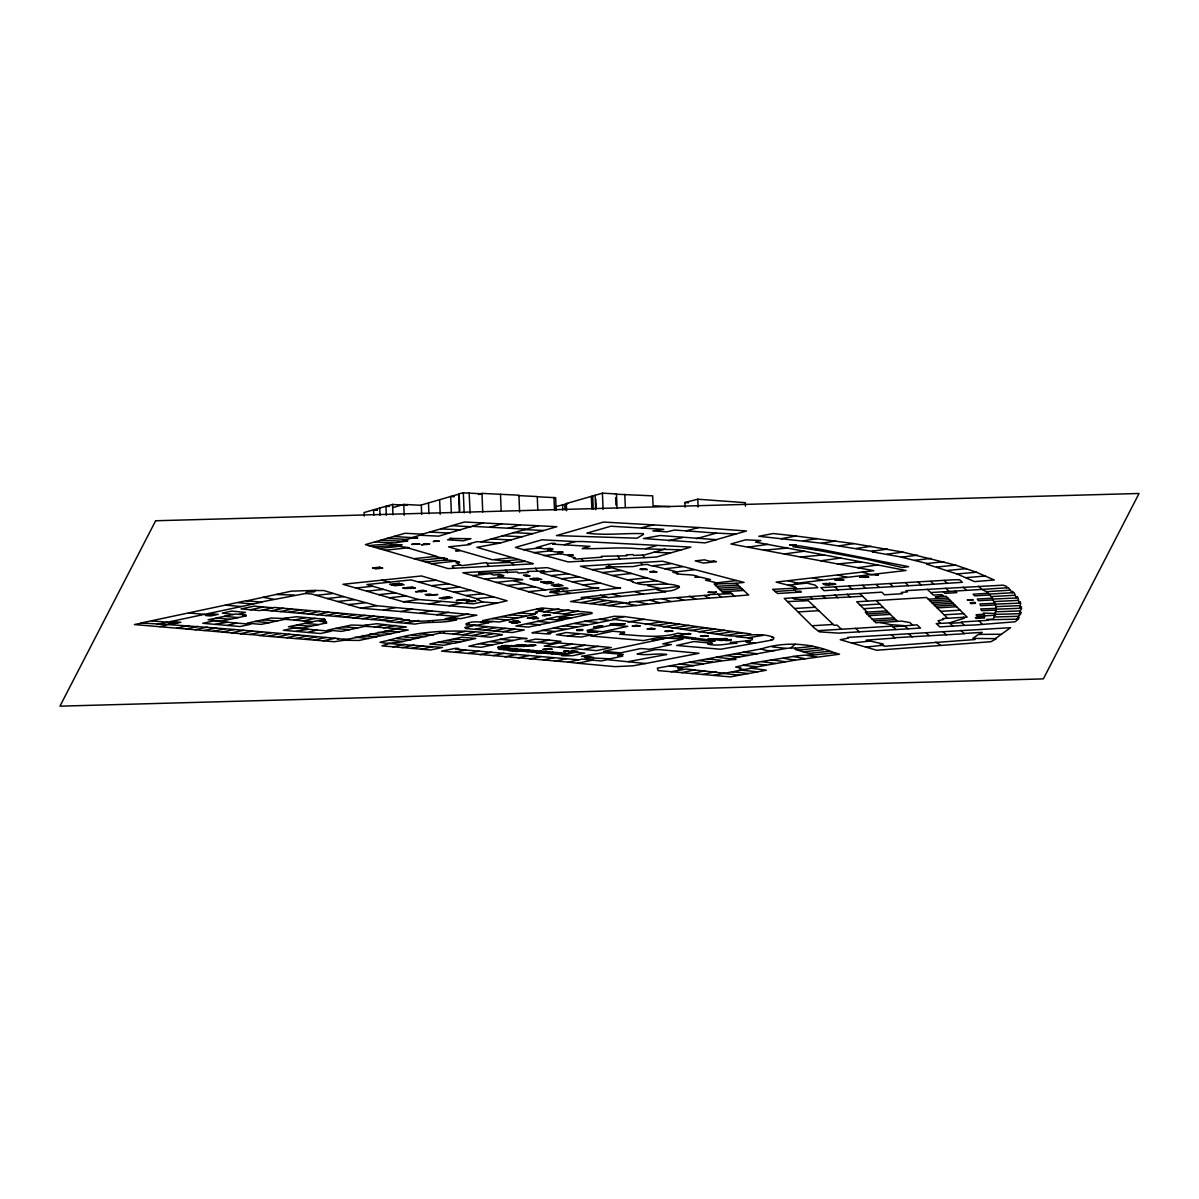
<?xml version="1.0" encoding="UTF-8"?>
<svg xmlns="http://www.w3.org/2000/svg" width="1199" height="1199" viewBox="0 0 1199 1199"><rect width="100%" height="100%" fill="white"/><g stroke="black" fill="none" stroke-linecap="round" stroke-linejoin="round"><path stroke-width="1.5" d="M892.88 626.822L916.98 624.829L920.517 628.066L838.491 633.102L819.412 631.873L813.776 627.572L784.266 598.406L881.775 592.156L884.502 594.809L902.577 593.7L901.228 592.426L907.298 591.946L906.009 590.672L927.337 589.383L930.739 592.561L981.906 589.413L986.492 591.677L991.198 596.577L995.275 604.116L1020.754 603.112L1019.854 607.024L1021.608 607.024L1019.809 608.283L996.129 609.212L993.431 619.044L986.762 619.463L987.751 620.363L961.208 622.011L964.386 625.368L975.132 624.979L1015.073 621.801L1018.401 619.134L987.122 619.808M1018.865 603.022L1020.289 601.748L1018.61 601.748L1018.266 597.881L992.817 599.08M978.579 586.221L981.906 589.413L1006.59 587.81L1006.785 586.476L1003.143 585.157L927.337 589.383M1019.809 608.283L1021.608 608.388L1019.495 612.314L1021.218 612.329L1018.985 613.693L995.425 614.383M734.747 596.547L731.84 593.64L708.654 594.629L709.358 595.049L652.87 599.47L653.935 599.755L629.16 602.273L630.089 602.527L626.208 603.547L636.504 605.495L683.64 600.204L748.641 594.974L736.036 583.284L714.154 584.063L717.422 583.688L714.664 583.074L736.8 580.556L744.069 582.384L736.036 583.284M482.777 601.898L476.842 599.425L478.716 599.23L411.077 579.896L366.879 584.572L418.421 599.5L473.32 603.861L482.777 601.898L496.821 603.127L507.102 600.789L421.419 575.97L342.899 584.288L403.374 601.793L474.219 607.938L496.821 603.127M812.622 646.411L795.566 648.209L795.117 649.423L814.106 654.939L834.639 652.796L839.54 654.204L795.207 660.139L750.034 668.068L766.431 670.211L730.476 676.88L658.071 670.586L657.337 668.143L761.23 648.899C785.84 641.21 810.959 643.264 834.639 652.796M271.199 632.712L259.014 635.59L334.311 641.72L344.128 640.251L359.086 640.446L408.23 629.985L395.43 629.1L347.95 639.247L337.219 638.902L338.703 638.587C272.743 632.772 206.783 626.582 140.942 623.015L245.855 600.774L261.922 602.168L157.114 624.409M988.845 594.119L1012.271 592.726L1012.975 591.482L1011.237 591.512L1008.509 587.75L1006.59 587.81M1018.985 613.693L1020.829 613.708L1017.561 617.695L1019.24 617.725L1016.647 619.044M1016.347 597.821L1017.411 596.562L1015.613 596.577L1014.234 592.786L1012.271 592.726M260.723 602.063L305.4 593.505L306.764 592.051L314.063 591.916L315.772 590.373L291.402 591.152L246.484 600.894M791.04 647.73L795.282 644.178M979.418 634.391L982.266 632.353L964.026 633.477M1001.435 634.241L1010.592 627.691L847.618 637.418L848.352 638.108L840.244 639.696L876.664 650.233L990.988 641.705L996.384 638.662L972.839 638.408L978.414 634.406L1001.435 634.241L995.275 638.647M613.363 624.469L615.042 623.645M616.766 624.499L618.429 623.675M606.454 597.057L592.666 598.481L581.125 597.552L679.248 586.446C663.961 580.421 647.415 588.874 632.203 581.68L632.937 581.455L580.391 566.243L662.582 561.207L736.8 580.556M716.253 539.67L660.199 535.518L643.428 538.531L705.087 542.877L746.482 530.977L698.927 527.53L686.068 530.842L674.378 530.048L667.034 531.846L652.811 530.902L663.811 529.344L610.846 526.226L586.881 533.135C605.75 535.623 624.559 533 643.234 533.645L643.608 534.304L637.059 538.201L556.426 535.593L603.577 522.045L698.927 527.53M795.566 648.209C784.101 646.531 772.98 653.995 761.23 648.899M512.722 557.655L492.444 559.828L460.791 550.701L455.575 550.776L460.191 550.311L448.531 546.849L468.929 544.736L470.862 544.211L468 544.016L477.187 541.648L480.949 541.873L538.426 525.776L556.816 526.721L500.253 543.042L476.872 547.329L533.315 563.635L532.131 563.92L448.186 568.581L365.395 544.601L404.932 533.285L422.453 534.154L464.508 522L538.426 525.776M478.431 494.528L481.983 493.388L518.927 495.187L519.602 512.063M411.976 537.602L420.01 535.249L438.744 536.163L483.167 522.959M452.038 643.518L443.9 645.257L429.797 644.028L461.675 637.224L475.778 638.453L454.436 643.308L437.92 642.289M713.24 675.382L751.428 668.218M735.781 534.05L716.388 533.105L696.349 538.696M681.482 549.801L638.018 548.722C619.239 546.819 600.834 549.142 582.219 548.587L589.938 546.369L552.604 544.136L555.032 543.432L551.51 543.267L536.358 547.613L544.706 548.902L550.161 548.333L553.009 549.157L547.553 549.741L554.852 551.855L563.155 552.11L557.7 552.694L564.999 554.807L573.302 555.062L567.846 555.647L575.235 557.79L573.332 558.299L575.895 559.049L602.093 557.16L601.433 556.306L626.732 555.781L626.088 554.927L633.012 554.552L633.672 555.407L644.388 555.002L665.205 549.007M393.812 536.493L417.762 537.961L410.658 538.351L402.969 540.569L407.885 540.809L395.16 542.877L374.882 541.888M459.787 510.459L459.127 494.048L421.284 505.019L421.658 514.311M392.643 507.642L403.778 504.434L421.299 505.289M555.272 506.727L567.697 503.625L566.303 503.565L566.602 510.774M566.303 503.565L595.094 495.277L595.678 509.71M564.339 544.706L575.16 541.588L582.204 541.498L690.909 547.104L656.348 557.04L568.176 561.941L515.39 547.418L541.978 539.79L575.16 541.588M595.094 495.277L602.423 493.179L616.466 493.928L617.035 508.346M645.766 548.692L656.722 545.56M407.061 505.334L392.523 504.434L364.106 512.513L364.256 516.08M422.453 534.154L420.01 535.249M508.271 528.204L520.126 524.847M489.806 527.245L501.692 523.903M616.466 493.928L615.507 494.183L652.661 495.846L653.065 505.768L669.986 506.607M571.638 617.86L557.805 616.586L546.399 619.014L560.772 620.183L592.066 613.513L591.886 612.599L541.903 607.968L482.687 620.587L499.069 622.011L535.339 614.278L518.957 612.854M391.249 542.682L388.926 543.327L393.482 544.676L402.115 544.781L373.833 547.044M685.109 507.207L684.929 502.516L697.788 499.219L745.343 502.666L745.493 506.203M641.465 527.845L653.815 524.712M949.473 622.895L964.416 618.144L963.531 617.32L942.609 618.549L943.568 619.463L937.993 620.782L940.526 623.15L938.757 623.48L949.473 622.895L952.965 626.088M547.973 619.149L515.885 625.983L528.384 627.077L561.761 620.273L560.772 620.183M478.641 643.803L468.824 646.216L481.294 647.295L521.22 638.767L527.11 638.557L511.808 637.044L478.641 643.803L492.13 644.972M600.984 619.089C577.783 621.277 554.912 628.261 531.936 632.727L548.378 634.001L550.821 633.477L547.403 633.177L614.547 619.433M272.832 607.758L254.173 606.139L241.014 608.942L259.883 610.591L274.181 607.443L401.74 618.549L386.827 621.622L415.034 624.094C428.762 621.202 442.896 623.555 456.534 619.808C437.77 618.369 419.335 624.289 400.316 618.849M230.133 619.298L222.13 620.992L208.101 619.763L235.349 614.068L245.93 614.922L242.827 615.567L246.32 615.866L230.133 619.298L216.12 618.07M578.907 659.84L455.755 649.154L458.692 648.524L455.83 648.284L441.562 651.117L568.236 662.118L582.1 659.12L601.164 660.979L607.338 659.675L645.542 663.512L699.062 653.29L659.42 649.618L654.909 649.708L637.044 653.905C647.025 655.943 656.812 652.885 666.734 654.489L628.366 661.608M388.986 640.236L379.933 642.274L387.382 643.443L400.121 642.094L440.348 632.982L490.391 637.209L502.381 634.661C464.238 629.265 426.14 629.07 388.986 640.236L403.089 641.465M668.278 540.749L682.666 537.542M357.542 627.961L368.183 625.623L351.517 625.024L327.537 630.149L341.655 631.363L357.542 627.961L343.424 626.747M277.119 620.992L287.79 618.639L271.094 618.04L247.084 623.165L261.172 624.379L277.119 620.992L263.031 619.763M523.663 646.606L531.771 644.882L536.013 645.257C523.349 647.1 510.429 645.901 497.66 647.52L569.42 653.59M533.78 645.736L521.325 644.642L515.48 645.916L506.727 645.587M387.622 644.028L381.926 645.871L430.546 649.978L442.536 647.43L387.382 643.443M250.396 609.751L263.54 606.949M271.334 610.801L283.339 608.238M215.265 624.379L227.45 622.251L250.651 624.259L239.98 626.537L202.721 623.3L213.347 621.022L227.45 622.251M280.281 611.58L292.271 609.017M236.533 623.03L227.51 625.458M262.461 610.021L298.551 613.169L310.541 610.606M298.551 613.169L307.663 613.963L319.683 611.4M307.663 613.963L316.716 614.742L328.691 612.194M293.995 620.123L305.985 617.56M325.933 615.552L337.893 612.989M303.272 620.932L315.262 618.369M141.722 623.09L134.378 624.544L241.569 633.746L240.444 633.986L249.917 634.481L261.937 631.918M335.091 616.346L347.051 613.798M319.548 621.382L326.458 621.921L323.37 622.581L326.787 622.881L302.658 627.991L288.479 626.747L315.772 621.067L325.454 620.123L321.872 619.823L324.779 619.194L296.543 616.751L284.283 618.279M344.158 617.125L356.118 614.577M305.4 593.505L311.485 593.97L360.554 608.148L383.485 610.126L395.475 607.563L476.887 615.177L460.551 618.669L449.955 617.755M353.12 617.905L365.081 615.357M295.808 631.378L307.933 629.235M277.583 636.879L289.558 634.316M429.197 604.026L441.187 601.478M362.398 618.714L374.358 616.166M383.485 610.126L400.811 611.535L412.486 609.047M317.001 630.03L308.053 632.443M286.741 637.673L298.716 635.11M371.285 619.493L383.23 616.945M295.763 638.453L307.753 635.89M448.906 605.735L460.881 603.187M400.811 611.535L419.875 613.288L431.865 610.726M364.706 625.249L376.936 623.735L406.446 626.987L395.115 628.516L365.021 626.298M304.906 639.247L316.881 636.684M313.943 640.041L325.918 637.478M374.328 627.107L386.288 624.559M396.18 622.446L409.339 619.643M436.721 614.742L448.726 612.179M405.442 623.255L418.631 620.438M444.994 618.804L468.419 613.888M453.147 619.523L458.123 618.459M584.513 598.556L570.469 601.553L621.412 607.009L636.504 605.495M487.918 622.566L488.937 622.656L477.577 625.069L466.276 624.799L469.349 624.139L465.931 623.84C474.744 619.568 484.081 623.885 492.999 621.487M472.586 625.923L464.852 627.572L468.449 627.886L465.557 628.501L512.318 632.547L524.293 629.985L472.271 625.308M531.816 613.978L537.332 612.794L535.758 611.88L543.657 609.602L536.957 609.017M392.777 646.846L404.767 644.298M453.207 633.971L465.212 631.423M475.089 629.325L487.064 626.762M402.205 647.64L414.195 645.077M462.424 634.781L474.414 632.218M484.366 630.119L496.341 627.572M558.824 616.676L580.96 613.753L588.035 614.368M411.572 648.404L423.562 645.856M471.672 635.575L483.662 633.027M493.658 630.929L505.633 628.366M420.969 649.184L432.959 646.636M502.906 631.723L514.881 629.175M480.934 636.384L492.924 633.836M455.08 652.286L465.722 650.023M468.344 653.44L479.001 651.177M479.915 654.714L491.44 652.256M493.284 655.613L503.94 653.335M523.573 651.342L529.403 650.113M527.53 651.686L533.345 650.443M504.914 656.887L516.424 654.429M531.577 652.046L537.407 650.802M545.71 649.753L549.277 648.989M558.884 646.935L572.358 644.073L611.28 647.52L596.622 650.637L544.196 646.066L558.824 642.949L572.358 644.073M535.578 652.391L541.408 651.147M545.41 651.492L536.478 653.365L549.412 651.851M518.253 657.771L528.909 655.508M571.758 648.059L584.992 645.242M547.583 653.44L553.413 652.196M551.585 653.785L557.415 652.541M529.538 659.015L541.034 656.557M555.587 654.129L561.417 652.885M559.588 654.474L565.418 653.245M571.294 652.031L574.876 651.267M584.662 649.184L598.136 646.321M563.59 654.834L575.415 652.316L584.752 653.125L572.927 655.643L564.969 655.823L561.612 655.523L564.534 654.909L499.518 649.273L505.438 648.015L498.349 648.764L500.852 648.989M543.312 659.945L553.938 657.681M554.867 661.219L566.393 658.761M688.945 633.417L603.592 651.357L620.632 652.841L640.88 648.524L649.408 649.273L671.335 644.597L662.807 643.848L683.115 639.067L657.906 637.523L643.608 640.581L590.508 635.98L612.719 631.244L624.754 632.278L621.097 633.057L624.199 633.327L619.748 634.286C639.262 635.35 658.91 638.722 678.005 633.192C682.336 633.612 686.652 635.05 690.969 633.716L682.651 633.806M671.065 671.71L686.323 669.057L724.376 673.239M681.676 672.639L694.94 669.806M692.183 673.553L705.447 670.721M702.704 674.467L715.968 671.635M159.692 626.627L166.571 625.174M238.991 614.383L245.495 612.389L231.707 611.085L222.28 613.094L233.131 614.458M176.912 628.126L188.992 625.563M186.115 628.92L198.195 626.373M195.197 629.715L207.277 627.152M204.265 630.509L216.33 627.946M213.332 631.288L225.412 628.741M222.25 632.068L234.33 629.505M231.437 632.862L243.517 630.314M240.534 633.657L252.599 631.094M268.666 636.099L280.731 633.552M323.011 640.821L335.076 638.273M480.844 621.936L485.88 620.872M544.751 615.776L548.243 615.042M515.105 645.212L519.991 644.927M503.505 649.618L509.41 648.374M519.557 646.246L525.417 645.002M537.647 642.499L549.217 640.056L561.027 641.36L550.371 643.623L524.907 641.39L535.608 639.112L549.217 640.056M567.622 636.099L581.23 637.029L591.886 634.766L566.438 632.532L556.351 634.676L567.622 636.099L579.162 633.657M591.482 632.158L597.746 632.053L587.45 631.798L593.7 631.693M507.492 649.963L513.397 648.719M515.54 650.652L521.37 649.423M459.337 512.063L458.603 493.838L463.339 492.834L481.998 493.793M588.574 656.977L584.902 657.741L610.186 658.776L622.761 656.108L617.665 655.658L623.36 654.444L603.442 652.706L581.515 656.273L593.535 657.412M587.39 657.966L590.957 657.217M383.41 627.916L395.58 625.368M525.432 649.753L517.144 651.492L508.961 650.772L517.383 649.064M563.935 614.023L578.383 611.085M568.236 662.118L577.528 663.212L593.055 660.079M683.175 669.132L678.094 668.877L677.84 668.053C697.368 665.475 716.567 660.799 736.051 659.405L716.403 657.202M288.719 612.314L301.399 609.811M379.708 620.228L392.358 617.74M750.844 633.986L624.229 616.571L612.569 619.149L725.455 635.455C741.357 637.883 757.079 631.498 772.98 637.029L771.542 637.269L773.91 637.703L773.415 639.292L770.672 639.921L772.066 640.056L720.719 649.244L676.626 645.467L693.816 641.555L712.431 643.264L707.815 644.118C717.631 646.606 727.193 643.413 736.905 643.278L730.221 642.544L746.752 640.865M645.542 663.512L633.087 665.82L615.057 666.644L577.528 663.212M730.281 658.746L775.168 650.428M581.215 602.498L598.301 599.35L626.388 602.962M543.657 611.76L559.019 608.927M590.373 603.532L605.9 600.669M553.353 612.839L569.045 609.946M599.545 604.551L616.646 601.403M608.717 605.585L624.244 602.722M781.193 538.711L795.956 536.013L853.793 543.582L902.847 552.11L955.588 565.104L976.346 572.223L994.331 580.001L974.562 581.605L956.967 573.976L926.752 564.144L928.76 563.935L899.7 556.756L872.273 551.855L874.116 551.6L819.382 542.952L758.787 536.283L773.19 533.54L795.956 536.013M816.339 657.112L805.698 655.089L797.005 655.868L754.381 662.687L735.601 667.034L740.847 667.993L739.318 668.967L744.354 669.522M803.36 540.869L816.984 538.516M821.69 543.267L835.733 540.974M627.691 622.026L644.238 619.328M645.437 624.454L661.923 621.771M654.324 625.683L671.14 622.925M663.212 626.897L679.698 624.214M672.099 628.126L688.93 625.368M680.987 629.34L697.473 626.657M689.89 630.569L706.721 627.811M698.792 631.783L715.278 629.1M707.68 633.012L724.511 630.254M716.582 634.226L733.069 631.543M725.455 635.455L742.301 632.712M736.171 636.759L747.891 637.823L762.759 635.41M441.802 598.511L449.715 597.237M466.756 599.635L456.234 600.534L464.148 599.26L469.364 599.995L460.191 599.905M718.681 638.902L727.478 638.722L708.024 638.677L721.333 640.536L731.24 639.457L730.731 640.446L725.335 640.596L725.725 639.846L723.102 639.412M634.151 626.328L638.303 625.668M649.019 629.235L653.17 628.576M666.824 631.618L670.975 630.959M721.318 639.082L725.47 638.423M702.344 636.534L706.511 635.875M839.345 545.815L853.793 543.582M403.374 601.793L418.421 599.5M360.554 608.148L376.816 605.705L395.475 607.563M856.176 548.468L871.014 546.294M872.138 551.24L887.365 549.127M747.756 547.149L767.84 544.406M764.018 550.191L787.473 548.078M784.221 553.968L804.304 551.225M800.497 557.01L823.953 554.897M820.686 560.772L840.784 558.045M837.516 563.92L860.987 561.821M857.72 567.697L877.818 564.969L906.054 570.499L794.472 583.478L797.23 584.168M788.268 585.202L806.927 583.074L815.17 585.172L817.793 587.675L797.125 588.949L794.982 586.911L776.113 582.1L873.816 570.709L730.91 544.001L745.568 539.805L760.855 540.539L755.52 542.113L877.818 564.969M887.245 554.133L902.847 552.11M694.191 569.765L672.864 572.268L677.87 573.482L676.536 573.632C683.865 575.22 691.373 573.826 698.627 576.689L694.88 577.124L700.905 577.244L710.497 579.552L705.447 580.151L716.672 582.849M459.921 564.984L452.203 565.958L453.851 568.266M901.453 557.16L917.415 555.197M914.792 560.278L931.053 558.389M670.631 563.77L651.612 565.943L647.415 564.429L642.379 564.684L640.746 562.436M641.51 569.645L645.751 569.15M664.801 568.776L682.411 566.767M651.207 572.103L655.448 571.623M327.192 598.496L343.798 596.637L376.816 605.705M348.354 604.611L365.036 602.797M570.634 593.355L620.602 587.945L615.312 587.45L547.209 567.637L462.814 572.762L545.305 596.503L570.634 593.355L562.856 591.107M927.232 563.515L943.793 561.702M454.241 592.126L470.922 590.343M378.794 548.483L399.147 546.339L409.084 547.688L384.879 550.251M414.045 558.689L436.691 556.291L407.555 547.853M419.875 560.383L444.095 557.82M523.453 549.697L541.019 547.838M425.645 562.046C437.05 561.207 448.666 558.105 459.637 562.316L455.98 562.706L461.96 565.628L486.404 562.601L488.907 566.318M533.63 552.649L551.21 550.806M431.4 563.725L455.62 561.162M543.776 555.602L561.342 553.743M494.662 559.588L511.823 562.781L525.417 561.342M472.496 575.565L490.166 573.692L493.568 575.055L499.713 574.411L503.85 575.61L497.69 576.254L503.895 577.333M355.833 588.035L372.649 586.251M391.384 584.767L400.721 583.778M419.305 582.01L436.076 580.241M393.062 585.262L402.399 584.273M316.161 595.318L333.037 593.52M557.685 570.679L540.269 572.523L591.901 587.555L598.886 587.87L553.219 592.366L560.368 594.449M366.714 591.182L383.53 589.398M485.22 579.297C497.945 576.764 510.339 577.963 522.704 579.597L495.981 582.429M404.393 588.529L415.409 588.035L412.081 587.06L402.714 588.035L413.745 587.54M431.835 585.637L448.621 583.868M592.081 569.63L612.075 567.831L666.974 583.718M550.955 575.625L568.356 573.796M378.734 594.659L395.535 592.876M533.54 578.458L529.943 578.832L534.589 580.196L541.813 579.432L537.152 578.068L533.54 578.458L538.201 579.806M424.911 590.777L415.558 591.751L426.574 591.257L423.247 590.283L418.556 590.777L421.883 591.751M443.001 588.874L459.652 587.105M532.266 579.507L539.49 578.757M602.213 572.567L621.397 570.529M337.504 601.478L354.349 599.695M561.627 578.742L579.012 576.899M389.465 597.761L406.266 595.978M506.682 585.532L524.083 583.688L545.485 589.908M545.395 581.92L549.007 581.53L553.803 582.939L546.594 583.703L540.584 581.95L544.196 581.56L550.206 583.313M426.829 595.019L437.845 594.524L428.493 595.498L425.15 594.524L429.827 594.03L433.154 595.019M612.329 575.49L631.528 573.467M544.106 582.969L551.33 582.204M572.298 581.845L589.683 580.001M517.383 588.634L534.784 586.791M553.563 585.726L560.787 584.977M465.946 595.528L482.732 593.76M627.527 579.896L646.726 577.858M582.969 584.947L600.339 583.119M528.085 591.736L565.493 587.78L567.996 588.514L556.756 589.698L559.274 590.433L550.521 591.362L552.035 591.796L549.801 592.396L554.058 592.621M476.872 598.691L493.643 596.907M637.658 582.834L656.842 580.796M656.557 589.623C664.231 592.021 672.429 591.946 679.443 587.255L677.285 586.656M600.129 595.199L608.343 597.627L665.745 591.841L664.621 591.512M851.71 643.024L869.455 641.135M797.77 650.203L818.228 648.03M803.36 651.821L823.818 649.648M865.813 647.1L883.558 645.212L880.186 644.238L882.989 643.938L866.083 640.161L894.934 638.033L891.427 634.721M808.92 653.44L829.393 651.267M807.152 655.358L813.327 654.714M936.734 567.052L955.588 565.104M503.355 561.132L519.242 559.543M947.3 570.469L966.454 568.626M956.967 573.976L976.346 572.223M368.887 545.62L390.334 543.747M965.959 577.663L985.548 575.985M824.372 584.363L835.868 584.258L825.931 585.082L822.814 583.643L834.324 583.538M974.382 638.797L975.072 639.547L885.117 646.216L882.164 645.362M259.164 635.275L249.917 634.481M921.162 585.022L962.362 582.309L959.65 579.716L953.625 579.776L820.865 587.615L824.043 590.642L921.162 585.022L917.954 581.965M886.825 610.92L865.213 612.224L875.914 622.776L901.483 621.112L909.801 622.536L912.649 625.099M542.892 572.238L540.539 571.608L544.601 571.144L527.425 571.413L528.249 572.493L518.148 573.062L517.324 571.983L478.596 573.302L482.657 574.486M867.192 612.104L856.715 601.778L926.572 597.462L947.57 618.234M986.492 591.677L1009.963 590.193M720.299 590.013L741.746 588.679M796.885 588.724L793.558 588.934L796.121 591.377L800.377 591.122L801.367 592.051L777.671 593.49L772.606 589.383L796.211 588.08M774.809 591.467L794.922 590.223M792.569 597.612L794.098 599.095L802.596 599.515L862.591 596.278L867.596 601.089M787.593 601.583L808.291 600.669L834.129 625.279L837.082 625.099L841.428 629.235M794.832 608.478L815.17 607.234M798.444 611.925L818.797 610.666M812.922 625.698L833.275 624.454M818.123 630.659L892.146 626.118L895.788 629.58M938.757 623.48L936.239 623.63L939.806 626.897L964.386 625.368M949.953 623.33L961.583 622.611M894.619 637.748L964.326 633.761L960.834 630.449M510.564 562.361L487.019 563.38M718.411 588.184L739.843 586.881M722.143 591.781L743.635 590.463M988.051 593.295L973.123 594.194L974.727 595.858L989.655 594.974M928.356 599.23L947.869 598.046L967.128 617.11L963.531 617.32M860.223 605.225L879.841 604.041M930.109 600.954L949.623 599.77M931.863 602.692L951.377 601.508M863.715 608.672L883.333 607.473M933.601 604.431L953.13 603.247M935.355 606.154L954.884 604.97M937.108 607.893L956.622 606.709M866.982 613.963L888.579 612.659M868.75 615.701L890.347 614.398M940.615 611.355L960.129 610.171M872.273 619.179L893.869 617.875M944.108 614.817L963.636 613.633M874.026 620.917L895.638 619.613M983.974 614.248L976.076 614.727L977.02 616.226L995.17 615.267M714.649 584.557L716.492 586.326L737.91 585.052M991.198 596.577L1014.819 595.259M642.379 564.684L633.087 566.572L605.975 566.962L608.987 567.846M992.262 598.226L977.275 599.02L978.384 600.714L993.371 599.92M994.451 601.568L1018.161 600.384M315.622 590.537L324 590.567L343.798 596.637M994.99 603.247L979.958 603.951L980.512 605.675L995.56 604.97L996.129 609.212M996.114 606.649L1019.869 605.63M996.114 608.343L980.632 608.957L981.711 610.666L996.129 610.096M647.775 585.756L659.63 588.319M996.144 611.79L1019.914 610.92M577.124 630.149L582.639 629.955M994.69 616.975L1018.416 616.286M725.59 640.101L730.985 639.951M995.665 613.498L983.255 613.109L984.964 615.806M537.272 496.761L555.647 497.705L556.156 510.399M523.783 529.598L543.747 530.483M377.22 509.98L373.593 509.8L373.803 515.225M373.593 509.89L377.235 510.055M502.201 535.788L522.09 536.747M423.607 544.271L427.653 544.481M440.797 528.849L460.566 529.838M513.277 532.611L533.015 533.585M429.662 532.071L449.46 533.06M491.125 538.965L510.999 539.955M654.189 552.184L670.466 552.979M381.012 540.135L405.966 541.363M518.942 495.622L537.257 496.551L537.781 509.455M472.511 526.361L525.357 529.089M389.555 506.488L385.973 506.248L386.333 515.195M387.262 538.351L407.001 539.4M454.181 496.761L450.689 496.491L451.349 512.917M451.858 525.657L471.072 526.766M480.949 541.873L500.253 543.042M684.929 502.516L688.496 502.786M686.068 530.842L716.388 533.105M530.662 617.56L533.225 617.785M526.691 623.69L540.314 624.844M188.872 612.989L204.639 614.338M151.943 620.917L167.38 622.236M569.615 618.429L563.26 617.875L558.269 618.939L564.159 619.448M509.95 614.772L526.331 616.196M584.243 621.262L597.776 622.446M501.002 616.691L517.383 618.114M574.696 623.615L587.195 624.694M537.362 621.412L549.891 622.491M492.07 618.594L508.451 620.018M456.16 616.421L419.875 613.288M563.035 625.788L576.569 626.957M553.443 628.141L565.943 629.235M663.901 638.497L652.211 640.161L655.014 640.401M238.091 602.677L253.319 603.996M541.798 630.314L555.332 631.498M225.382 605.135L241.374 606.529M316.716 614.742L389.465 621.067M284.643 619.313L312.384 621.711M499.863 639.277L513.367 640.446M419.29 633.776L433.453 635.005M335.48 628.456L349.598 629.67M490.256 641.645L502.711 642.724M255.132 621.442L269.22 622.671M377.655 632.383L391.728 633.597M411.976 635.335L426.125 636.564M453.717 638.917L467.835 640.146M404.213 636.999L418.346 638.228M445.788 640.626L459.891 641.84M362.413 635.62L376.486 636.849M396.644 638.602L410.762 639.831M354.889 637.224L368.962 638.453M294.145 595.019L276.549 594.509M263.27 597.327L273.792 599.305M514.566 622.626L517.533 622.881M209.24 614.712L214.426 615.177M304.576 623.36L318.679 624.589M224.228 616.346L238.256 617.575M296.603 625.039L310.751 626.283M501.707 646.186L508.556 646.801M499.818 647.07L498.259 646.92L505.169 645.452L512.063 646.066L511.688 645.377M171.967 622.626L177.137 623.075M596.952 626.522L599.56 626.762M512.558 621.412L515.075 621.637M385.239 630.764L399.207 632.008M608.388 620.168L599.665 619.373L614.218 616.271L624.229 616.571M369.892 634.031L383.32 635.395M743.08 665.265L756.899 666.764M772.126 646.861L785.885 648.374M689.44 662.208L703.348 663.751M741.297 670.091L757.423 671.875M732.379 671.74L748.506 673.538M723.701 673.433L739.543 675.187M538.846 611.22L572.582 614.982M754.89 643.219L746.243 642.259L750.259 641.525L745.868 641.03L752.058 639.891L752.507 638.467L747.891 637.823M743.365 652.211L757.243 653.755M734.447 653.86L748.341 655.403M725.395 655.538L739.288 657.082M707.485 658.865L721.363 660.409M698.492 660.529L712.371 662.073M679.488 664.051L693.861 665.655M669.522 665.895L682.666 667.363M750.859 663.317L766.101 665.07M762.174 661.788L775.483 663.377M771.062 659.78L785.12 661.728M448.366 598.241L443.165 597.507M469.453 601.194L472.706 601.658M592.666 598.481L598.301 599.35M783.247 658.296L795.207 660.139M875.705 574.636L878.342 575.13L871.253 574.696L862.651 572.208M793.019 656.438L805.069 658.686M636.025 601.433L647.505 604.131M862.815 576.809L865.753 577.513M837.951 579.657L840.889 580.361M837.816 575.055L847.258 577.438M812.952 577.888L822.394 580.286M788.088 580.736L797.53 583.119M653.02 565.778L676.641 571.788M649.828 600.204L659.48 602.662M395.955 545.425L399.147 546.339M434.593 556.516L447.452 558.794L443.795 559.184L446.193 559.873M381.822 580.166L390.155 582.579M394.366 583.793L399.417 585.247M559.483 586.026L554.852 584.677M513.382 580.586L524.083 583.688M635.305 591.871L643.308 594.209M612.884 594.239L620.872 596.577M407.405 587.54L410.732 588.529M661.893 598.571L670.9 601.448M676.686 597.597L683.64 600.204M829.453 583.089L832.556 584.542M829.243 584.812L826.141 583.373M689.275 596.143L695.735 599.14M704.323 595.408L709.044 598.121M935.745 642.109L940.151 644.897M731.84 593.64L730.686 592.726L722.922 592.531L716.492 586.326M717.676 594.06L721.378 597.312M880.276 622.506L890.722 624.664L904.016 625.638L908.153 628.816M835.014 587.06L838.251 589.983M963.157 587.165L966.529 590.343M955.123 591.047L956.787 592.621L944.917 593.355L943.238 591.781M945.801 588.244L949.173 591.422M848.832 586.206L851.904 589.084M876.184 584.527L879.242 587.405M942.849 631.558L946.341 634.87M925.883 632.607L929.075 635.635M908.662 633.657L912.154 636.969M855.651 628.366L859.278 631.813M944.108 580.361L947.3 583.418M802.596 599.515L803.735 600.594M930.829 581.485L933.541 584.078M847.198 594.269L850.106 597.042M834.939 595.019L837.846 597.791M822.679 595.768L825.586 598.541M862.576 585.367L865.618 588.304M905.695 583.029L908.362 585.622M889.973 583.688L892.97 586.626M876.304 600.549L897.451 621.412M859.758 593.505L862.591 596.278M930.739 592.561L933.317 595.109L942.009 594.584L943.343 595.918L935.205 596.952L946.101 596.278L947.869 598.046M979.178 620.902L982.176 624.274M511.823 562.781L513.547 564.954M612.269 566.632L609.272 566.003L607.938 564.264M810.419 596.517L812.263 598.915M642.529 554.912L644.642 557.655M617.89 556.276L619.988 559.034M535.368 568.281L537.542 571.144M505.453 569.945L507.687 572.882M581.515 558.749L583.179 561.072M443.93 631.993L444.349 632.787M439.928 632.203L440.348 632.982M432.944 621.127L433.334 621.921M428.912 621.337L429.302 622.116M995.275 604.116L995.56 604.97M347.95 639.247L348.19 640.056M343.888 639.457L344.128 640.251M697.788 499.219L698.103 507.042M624.784 494.363L625.293 506.997M615.657 497.795L615.941 505.019M602.423 493.179L603.067 509.41M595.768 499.204L596.128 508.226M592.726 496.431L593.235 509.05M591.347 496.356L591.856 508.99M564.804 504.464L565.014 509.875M562.571 504.629L562.796 510.04M553.968 497.39L554.478 510.085M500.493 494.258L501.167 510.969M481.983 493.388L482.732 512.018M469.154 492.924L470.113 513.187M463.339 492.834L464.148 512.887M439.628 499.773L440.213 514.311M428.493 502.936L428.942 513.891M403.778 504.434L404.213 515.255M392.523 504.434L392.942 514.851M379.723 508.031L380.008 515.24M577.199 629.67L577.034 630.629L582.549 630.434L582.729 629.475L577.199 629.67M155.645 520.756L59.95 706.166L1043.355 678.889L1139.05 493.478L155.645 520.756M716.253 592.006L714.754 592.816L707.905 592.261L716.253 592.006M611.64 623.615L609.961 624.439L625.234 623.735L611.64 623.615M425.705 543.672L421.508 544.886L429.752 543.866L425.705 543.672M435.312 540.899L433.214 541.513L439.374 541.109L435.312 540.899M452.068 538.546L447.557 539.805L463.399 540.779L470.997 538.711L449.775 538.441L452.068 538.546M534.11 616.826L527.215 618.294L536.672 617.035L534.11 616.826M293.95 628.021L283.309 630.299L320.448 633.522L331.074 631.259L293.95 628.021M612.089 624.994L587.015 630.344L602.722 631.708L627.796 626.358L612.089 624.994M175.728 621.816L168.205 623.42L173.375 623.87L180.899 622.281L175.728 621.816M213.002 613.918L205.479 615.522L210.664 615.971L218.173 614.383L213.002 613.918M545.83 614.817L542.338 615.567L550.656 615.252L545.83 614.817M535.533 618.159L532.641 618.774L538.606 618.429L535.533 618.159M565.209 650.907L563.575 651.252L568.94 651.222L565.209 650.907M517.398 622.026L511.733 623.21L520.366 622.281L517.398 622.026M546.384 648.719L542.757 649.483L552.319 649.259L546.384 648.719M571.863 650.997L568.236 651.761L577.798 651.537L571.863 650.997M516.005 620.692L509.11 622.131L518.523 620.917L516.005 620.692M600.429 625.803L593.475 627.257L603.037 626.043L600.429 625.803M796.481 545.02L789.856 544.96L796.481 545.02M447.107 596.877L439.194 598.151L444.409 598.886L452.323 597.612L447.107 596.877M472.616 600.684L466.291 601.703L475.868 601.149L472.616 600.684M693.472 637.853L689.26 638.542L673.718 636.414L678.049 635.74L693.472 637.853M695.405 638.123L691.179 638.797L711.052 641.51L715.263 640.836L695.405 638.123M636.294 625.368L632.143 626.028L640.311 625.953L636.294 625.368M651.162 628.291L647.01 628.935L655.179 628.861L651.162 628.291M668.967 630.659L664.816 631.318L672.984 631.244L668.967 630.659M704.472 635.59L700.321 636.234L708.504 636.159L704.472 635.59M816.144 550.011L792.809 546.669L799.298 545.77L821.795 549.592L908.677 566.677L902.143 567.517L870.414 560.068L816.144 550.011M841.054 579.282L834.849 580.016L844.006 579.986L841.054 579.282M865.918 576.449L859.698 577.184L868.855 577.154L865.918 576.449M644.163 568.761L639.921 569.24L647.34 569.555L644.163 568.761M653.86 571.219L649.618 571.698L657.037 572.028L653.86 571.219M713.645 560.922L710.048 561.327L704.472 559.843L695.195 560.877L703.528 563.065L716.388 561.642L713.645 560.922M415.963 543.896L411.662 544.361L420.1 544.106L415.963 543.896M379.528 567.187L372.499 567.936L375.737 568.851L382.766 568.116L379.528 567.187M399.042 583.299L389.69 584.288L394.741 585.741L404.093 584.752L399.042 583.299M526.451 574.95L523.423 575.265L526.436 576.374L530.033 575.985L526.451 574.95M558.464 584.288L551.24 585.052L555.871 586.416L563.095 585.652L558.464 584.288M983.735 617.065L975.386 617.59L976.346 618.429L984.694 617.905L983.735 617.065M972.599 599.605L967.203 599.935L973.183 600.189L972.599 599.605M974.802 602.438L970.126 602.707L970.86 603.622L975.536 603.352L974.802 602.438"/></g></svg>
